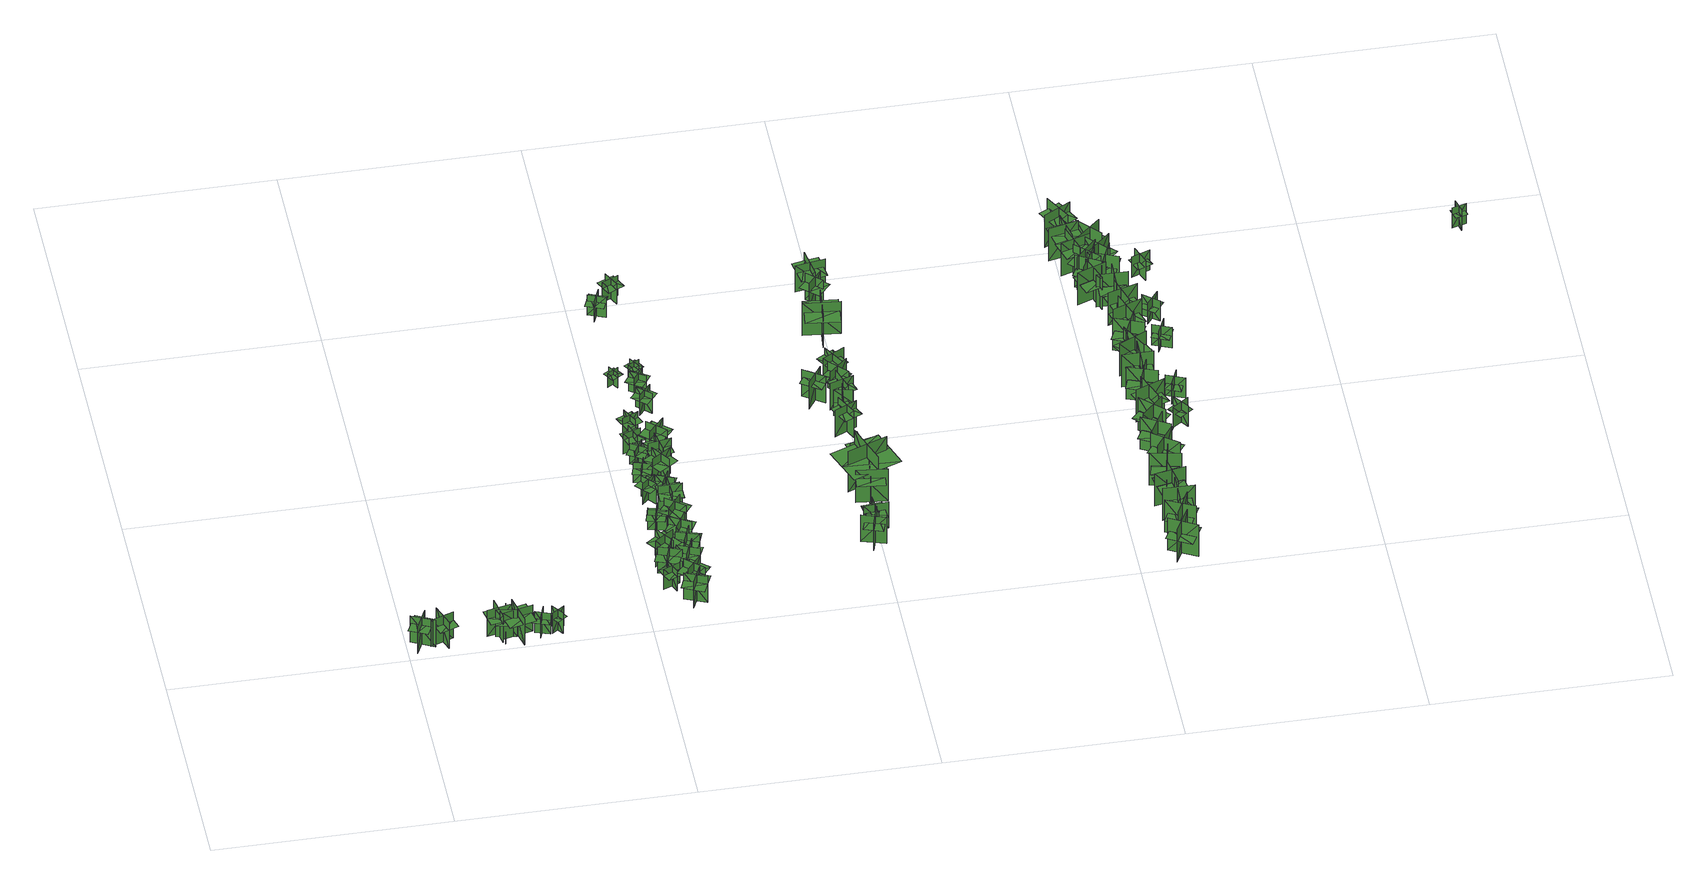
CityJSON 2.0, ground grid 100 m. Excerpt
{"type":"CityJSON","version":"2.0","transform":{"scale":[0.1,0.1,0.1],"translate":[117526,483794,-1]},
"CityObjects":{
"tree1":{"type":"SolitaryVegetationObject","geometry":[{"type":"MultiSurface","lod":"1","boundaries":[[[0,1,2]],[[0,2,3]],[[4,5,6]],[[4,6,7]],[[8,9,10]],[[8,10,11]],[[8,12,13]],[[8,13,9]]]}]},
"tree2":{"type":"SolitaryVegetationObject","geometry":[{"type":"MultiSurface","lod":"1","boundaries":[[[14,15,16]],[[14,16,17]],[[18,19,20]],[[18,20,21]],[[22,23,24]],[[22,24,25]],[[22,25,26]],[[22,26,27]]]}]},
"tree3":{"type":"SolitaryVegetationObject","geometry":[{"type":"MultiSurface","lod":"1","boundaries":[[[28,29,30]],[[28,30,31]],[[32,33,34]],[[32,34,35]],[[36,37,38]],[[36,38,39]],[[36,39,40]],[[36,40,41]]]}]},
"tree4":{"type":"SolitaryVegetationObject","geometry":[{"type":"MultiSurface","lod":"1","boundaries":[[[42,43,44]],[[42,44,45]],[[46,47,48]],[[46,48,49]],[[50,51,52]],[[50,52,53]],[[50,54,55]],[[50,55,51]]]}]},
"tree5":{"type":"SolitaryVegetationObject","geometry":[{"type":"MultiSurface","lod":"1","boundaries":[[[56,57,58]],[[56,58,59]],[[60,61,62]],[[60,62,63]],[[64,65,66]],[[64,66,67]],[[64,67,68]],[[64,68,69]]]}]},
"tree6":{"type":"SolitaryVegetationObject","geometry":[{"type":"MultiSurface","lod":"1","boundaries":[[[70,71,72]],[[70,72,73]],[[74,75,76]],[[74,76,77]],[[78,79,80]],[[78,80,81]],[[78,82,83]],[[78,83,79]]]}]},
"tree7":{"type":"SolitaryVegetationObject","geometry":[{"type":"MultiSurface","lod":"1","boundaries":[[[84,85,86]],[[84,86,87]],[[88,89,90]],[[88,90,91]],[[92,93,94]],[[92,94,95]],[[92,95,96]],[[92,96,97]]]}]},
"tree8":{"type":"SolitaryVegetationObject","geometry":[{"type":"MultiSurface","lod":"1","boundaries":[[[98,99,100]],[[98,100,101]],[[102,103,104]],[[102,104,105]],[[106,107,108]],[[106,108,109]],[[106,109,110]],[[106,110,111]]]}]},
"tree9":{"type":"SolitaryVegetationObject","geometry":[{"type":"MultiSurface","lod":"1","boundaries":[[[112,113,114]],[[112,114,115]],[[116,117,118]],[[116,118,119]],[[120,121,122]],[[120,122,123]],[[120,123,124]],[[120,124,125]]]}]},
"tree10":{"type":"SolitaryVegetationObject","geometry":[{"type":"MultiSurface","lod":"1","boundaries":[[[126,127,128]],[[126,128,129]],[[130,131,132]],[[130,132,133]],[[134,135,136]],[[134,136,137]],[[134,137,138]],[[134,138,139]]]}]},
"tree11":{"type":"SolitaryVegetationObject","geometry":[{"type":"MultiSurface","lod":"1","boundaries":[[[140,141,142]],[[140,142,143]],[[144,145,146]],[[144,146,147]],[[148,149,150]],[[148,150,151]],[[148,151,152]],[[148,152,153]]]}]},
"tree12":{"type":"SolitaryVegetationObject","geometry":[{"type":"MultiSurface","lod":"1","boundaries":[[[154,155,156]],[[154,156,157]],[[158,159,160]],[[158,160,161]],[[162,163,164]],[[162,164,165]],[[162,165,166]],[[162,166,167]]]}]},
"tree13":{"type":"SolitaryVegetationObject","geometry":[{"type":"MultiSurface","lod":"1","boundaries":[[[168,169,170]],[[168,170,171]],[[172,173,174]],[[172,174,175]],[[176,177,178]],[[176,178,179]],[[176,179,180]],[[176,180,181]]]}]},
"tree14":{"type":"SolitaryVegetationObject","geometry":[{"type":"MultiSurface","lod":"1","boundaries":[[[182,183,184]],[[182,184,185]],[[186,187,188]],[[186,188,189]],[[190,191,192]],[[190,192,193]],[[190,193,194]],[[190,194,195]]]}]},
"tree15":{"type":"SolitaryVegetationObject","geometry":[{"type":"MultiSurface","lod":"1","boundaries":[[[196,197,198]],[[196,198,199]],[[200,201,202]],[[200,202,203]],[[204,205,206]],[[204,206,207]],[[204,207,208]],[[204,208,209]]]}]},
"tree16":{"type":"SolitaryVegetationObject","geometry":[{"type":"MultiSurface","lod":"1","boundaries":[[[210,211,212]],[[210,212,213]],[[214,215,216]],[[214,216,217]],[[218,219,220]],[[218,220,221]],[[218,221,222]],[[218,222,223]]]}]},
"tree17":{"type":"SolitaryVegetationObject","geometry":[{"type":"MultiSurface","lod":"1","boundaries":[[[224,225,226]],[[224,226,227]],[[228,229,230]],[[228,230,231]],[[232,233,234]],[[232,234,235]],[[232,235,236]],[[232,236,237]]]}]},
"tree18":{"type":"SolitaryVegetationObject","geometry":[{"type":"MultiSurface","lod":"1","boundaries":[[[238,239,240]],[[238,240,241]],[[242,243,244]],[[242,244,245]],[[246,247,248]],[[246,248,249]],[[246,249,250]],[[246,250,251]]]}]},
"tree19":{"type":"SolitaryVegetationObject","geometry":[{"type":"MultiSurface","lod":"1","boundaries":[[[252,253,254]],[[252,254,255]],[[256,257,258]],[[256,258,259]],[[260,261,262]],[[260,262,263]],[[260,263,264]],[[260,264,265]]]}]},
"tree20":{"type":"SolitaryVegetationObject","geometry":[{"type":"MultiSurface","lod":"1","boundaries":[[[266,267,268]],[[266,268,269]],[[270,271,272]],[[270,272,273]],[[274,275,276]],[[274,276,277]],[[274,277,278]],[[274,278,279]]]}]},
"tree21":{"type":"SolitaryVegetationObject","geometry":[{"type":"MultiSurface","lod":"1","boundaries":[[[280,281,282]],[[280,282,283]],[[284,285,286]],[[284,286,287]],[[288,289,290]],[[288,290,291]],[[288,291,292]],[[288,292,293]]]}]},
"tree22":{"type":"SolitaryVegetationObject","geometry":[{"type":"MultiSurface","lod":"1","boundaries":[[[294,295,296]],[[294,296,297]],[[298,299,300]],[[298,300,301]],[[302,303,304]],[[302,304,305]],[[302,305,306]],[[302,306,307]]]}]},
"tree23":{"type":"SolitaryVegetationObject","geometry":[{"type":"MultiSurface","lod":"1","boundaries":[[[308,309,310]],[[308,310,311]],[[312,313,314]],[[312,314,315]],[[316,317,318]],[[316,318,319]],[[316,319,320]],[[316,320,321]]]}]},
"tree24":{"type":"SolitaryVegetationObject","geometry":[{"type":"MultiSurface","lod":"1","boundaries":[[[322,323,324]],[[322,324,325]],[[326,327,328]],[[326,328,329]],[[330,331,332]],[[330,332,333]],[[330,333,334]],[[330,334,335]]]}]},
"tree25":{"type":"SolitaryVegetationObject","geometry":[{"type":"MultiSurface","lod":"1","boundaries":[[[336,337,338]],[[336,338,339]],[[340,341,342]],[[340,342,343]],[[344,345,346]],[[344,346,347]],[[344,347,348]],[[344,348,349]]]}]},
"tree26":{"type":"SolitaryVegetationObject","geometry":[{"type":"MultiSurface","lod":"1","boundaries":[[[350,351,352]],[[350,352,353]],[[354,355,356]],[[354,356,357]],[[358,359,360]],[[358,360,361]],[[358,361,362]],[[358,362,363]]]}]},
"tree27":{"type":"SolitaryVegetationObject","geometry":[{"type":"MultiSurface","lod":"1","boundaries":[[[364,365,366]],[[364,366,367]],[[368,369,370]],[[368,370,371]],[[372,373,374]],[[372,374,375]],[[372,375,376]],[[372,376,377]]]}]},
"tree28":{"type":"SolitaryVegetationObject","geometry":[{"type":"MultiSurface","lod":"1","boundaries":[[[378,379,380]],[[378,380,381]],[[382,383,384]],[[382,384,385]],[[386,387,388]],[[386,388,389]],[[386,389,390]],[[386,390,391]]]}]},
"tree29":{"type":"SolitaryVegetationObject","geometry":[{"type":"MultiSurface","lod":"1","boundaries":[[[392,393,394]],[[392,394,395]],[[396,397,398]],[[396,398,399]],[[400,401,402]],[[400,402,403]],[[400,403,404]],[[400,404,405]]]}]},
"tree30":{"type":"SolitaryVegetationObject","geometry":[{"type":"MultiSurface","lod":"1","boundaries":[[[406,407,408]],[[406,408,409]],[[410,411,412]],[[410,412,413]],[[414,415,416]],[[414,416,417]],[[414,417,418]],[[414,418,419]]]}]},
"tree31":{"type":"SolitaryVegetationObject","geometry":[{"type":"MultiSurface","lod":"1","boundaries":[[[420,421,422]],[[420,422,423]],[[424,425,426]],[[424,426,427]],[[428,429,430]],[[428,430,431]],[[428,431,432]],[[428,432,433]]]}]},
"tree32":{"type":"SolitaryVegetationObject","geometry":[{"type":"MultiSurface","lod":"1","boundaries":[[[434,435,436]],[[434,436,437]],[[438,439,440]],[[438,440,441]],[[442,443,444]],[[442,444,445]],[[442,445,446]],[[442,446,447]]]}]},
"tree33":{"type":"SolitaryVegetationObject","geometry":[{"type":"MultiSurface","lod":"1","boundaries":[[[448,449,450]],[[448,450,451]],[[452,453,454]],[[452,454,455]],[[456,457,458]],[[456,458,459]],[[456,459,460]],[[456,460,461]]]}]},
"tree34":{"type":"SolitaryVegetationObject","geometry":[{"type":"MultiSurface","lod":"1","boundaries":[[[462,463,464]],[[462,464,465]],[[466,467,468]],[[466,468,469]],[[470,471,472]],[[470,472,473]],[[470,474,475]],[[470,475,471]]]}]},
"tree35":{"type":"SolitaryVegetationObject","geometry":[{"type":"MultiSurface","lod":"1","boundaries":[[[476,477,478]],[[476,478,479]],[[480,481,482]],[[480,482,483]],[[484,485,486]],[[484,486,487]],[[484,488,489]],[[484,489,485]]]}]},
"tree36":{"type":"SolitaryVegetationObject","geometry":[{"type":"MultiSurface","lod":"1","boundaries":[[[490,491,492]],[[490,492,493]],[[494,495,496]],[[494,496,497]],[[498,499,500]],[[498,500,501]],[[498,502,503]],[[498,503,499]]]}]},
"tree37":{"type":"SolitaryVegetationObject","geometry":[{"type":"MultiSurface","lod":"1","boundaries":[[[504,505,506]],[[504,506,507]],[[508,509,510]],[[508,510,511]],[[512,513,514]],[[512,514,515]],[[512,515,516]],[[512,516,517]]]}]},
"tree38":{"type":"SolitaryVegetationObject","geometry":[{"type":"MultiSurface","lod":"1","boundaries":[[[518,519,520]],[[518,520,521]],[[522,523,524]],[[522,524,525]],[[526,527,528]],[[526,528,529]],[[526,527,530]],[[526,530,531]]]}]},
"tree39":{"type":"SolitaryVegetationObject","geometry":[{"type":"MultiSurface","lod":"1","boundaries":[[[532,533,534]],[[532,534,535]],[[536,537,538]],[[536,538,539]],[[540,541,542]],[[540,542,543]],[[540,544,545]],[[540,545,541]]]}]},
"tree40":{"type":"SolitaryVegetationObject","geometry":[{"type":"MultiSurface","lod":"1","boundaries":[[[546,547,548]],[[546,548,549]],[[550,551,552]],[[550,552,553]],[[554,555,556]],[[554,556,557]],[[554,558,559]],[[554,559,555]]]}]},
"tree41":{"type":"SolitaryVegetationObject","geometry":[{"type":"MultiSurface","lod":"1","boundaries":[[[560,561,562]],[[560,562,563]],[[564,565,566]],[[564,566,567]],[[568,569,565]],[[568,565,564]],[[570,571,561]],[[570,561,560]],[[560,561,572]],[[560,572,573]],[[560,574,575]],[[560,575,561]]]}]},
"tree42":{"type":"SolitaryVegetationObject","geometry":[{"type":"MultiSurface","lod":"1","boundaries":[[[576,577,578]],[[576,578,579]],[[580,581,582]],[[580,582,583]],[[584,585,586]],[[584,586,587]],[[584,588,589]],[[584,589,585]]]}]},
"tree43":{"type":"SolitaryVegetationObject","geometry":[{"type":"MultiSurface","lod":"1","boundaries":[[[590,591,592]],[[590,592,593]],[[594,595,596]],[[594,596,597]],[[598,599,600]],[[598,600,601]],[[598,601,602]],[[598,602,603]]]}]},
"tree44":{"type":"SolitaryVegetationObject","geometry":[{"type":"MultiSurface","lod":"1","boundaries":[[[604,605,606]],[[604,606,607]],[[608,609,610]],[[608,610,611]],[[612,613,614]],[[612,614,615]],[[612,616,617]],[[612,617,613]]]}]},
"tree45":{"type":"SolitaryVegetationObject","geometry":[{"type":"MultiSurface","lod":"1","boundaries":[[[618,619,620]],[[618,620,621]],[[622,623,624]],[[622,624,625]],[[626,627,628]],[[626,628,629]],[[626,629,630]],[[626,630,631]]]}]},
"tree46":{"type":"SolitaryVegetationObject","geometry":[{"type":"MultiSurface","lod":"1","boundaries":[[[632,633,634]],[[632,634,635]],[[636,637,638]],[[636,638,639]],[[640,641,642]],[[640,642,643]],[[640,644,645]],[[640,645,641]]]}]},
"tree47":{"type":"SolitaryVegetationObject","geometry":[{"type":"MultiSurface","lod":"1","boundaries":[[[646,647,648]],[[646,648,649]],[[650,651,652]],[[650,652,653]],[[654,655,656]],[[654,656,657]],[[654,657,658]],[[654,658,659]]]}]},
"tree48":{"type":"SolitaryVegetationObject","geometry":[{"type":"MultiSurface","lod":"1","boundaries":[[[660,661,662]],[[660,662,663]],[[664,665,666]],[[664,666,667]],[[668,669,670]],[[668,670,671]],[[668,672,673]],[[668,673,669]]]}]},
"tree49":{"type":"SolitaryVegetationObject","geometry":[{"type":"MultiSurface","lod":"1","boundaries":[[[674,675,676]],[[674,676,677]],[[678,679,680]],[[678,680,681]],[[682,683,684]],[[682,684,685]],[[682,686,687]],[[682,687,683]]]}]},
"tree50":{"type":"SolitaryVegetationObject","geometry":[{"type":"MultiSurface","lod":"1","boundaries":[[[688,689,690]],[[688,690,691]],[[692,693,694]],[[692,694,695]],[[696,697,698]],[[696,698,699]],[[696,700,701]],[[696,701,697]]]}]},
"tree51":{"type":"SolitaryVegetationObject","geometry":[{"type":"MultiSurface","lod":"1","boundaries":[[[702,703,704]],[[702,704,705]],[[706,707,708]],[[706,708,709]],[[710,711,712]],[[710,712,713]],[[710,714,715]],[[710,715,711]]]}]},
"tree52":{"type":"SolitaryVegetationObject","geometry":[{"type":"MultiSurface","lod":"1","boundaries":[[[716,717,718]],[[716,718,719]],[[720,721,722]],[[720,722,723]],[[724,725,726]],[[724,726,727]],[[724,728,729]],[[724,729,725]]]}]},
"tree53":{"type":"SolitaryVegetationObject","geometry":[{"type":"MultiSurface","lod":"1","boundaries":[[[730,731,732]],[[730,732,733]],[[734,735,736]],[[734,736,737]],[[738,739,740]],[[738,740,741]],[[738,742,743]],[[738,743,739]]]}]},
"tree54":{"type":"SolitaryVegetationObject","geometry":[{"type":"MultiSurface","lod":"1","boundaries":[[[744,745,746]],[[744,746,747]],[[748,749,750]],[[748,750,751]],[[752,753,754]],[[752,754,755]],[[752,756,757]],[[752,757,753]]]}]},
"tree55":{"type":"SolitaryVegetationObject","geometry":[{"type":"MultiSurface","lod":"1","boundaries":[[[758,759,760]],[[758,760,761]],[[762,763,764]],[[762,764,765]],[[766,767,768]],[[766,768,769]],[[766,770,771]],[[766,771,767]]]}]},
"tree56":{"type":"SolitaryVegetationObject","geometry":[{"type":"MultiSurface","lod":"1","boundaries":[[[772,773,774]],[[772,774,775]],[[776,777,778]],[[776,778,779]],[[780,781,782]],[[780,782,783]],[[780,784,785]],[[780,785,781]]]}]},
"tree57":{"type":"SolitaryVegetationObject","geometry":[{"type":"MultiSurface","lod":"1","boundaries":[[[786,787,788]],[[786,788,789]],[[790,791,792]],[[790,792,793]],[[794,795,796]],[[794,796,797]],[[794,798,799]],[[794,799,795]]]}]},
"tree58":{"type":"SolitaryVegetationObject","geometry":[{"type":"MultiSurface","lod":"1","boundaries":[[[800,801,802]],[[800,802,803]],[[804,805,806]],[[804,806,807]],[[808,809,810]],[[808,810,811]],[[808,812,813]],[[808,813,809]]]}]},
"tree59":{"type":"SolitaryVegetationObject","geometry":[{"type":"MultiSurface","lod":"1","boundaries":[[[814,815,816]],[[814,816,817]],[[818,819,820]],[[818,820,821]],[[822,823,824]],[[822,824,825]],[[822,826,827]],[[822,827,823]]]}]},
"tree60":{"type":"SolitaryVegetationObject","geometry":[{"type":"MultiSurface","lod":"1","boundaries":[[[828,829,830]],[[828,830,831]],[[832,833,834]],[[832,834,835]],[[836,837,838]],[[836,838,839]],[[836,840,841]],[[836,841,837]]]}]},
"tree61":{"type":"SolitaryVegetationObject","geometry":[{"type":"MultiSurface","lod":"1","boundaries":[[[842,843,844]],[[842,844,845]],[[846,847,848]],[[846,848,849]],[[850,851,852]],[[850,852,853]],[[850,854,855]],[[850,855,851]]]}]},
"tree62":{"type":"SolitaryVegetationObject","geometry":[{"type":"MultiSurface","lod":"1","boundaries":[[[856,857,858]],[[856,858,859]],[[860,861,862]],[[860,862,863]],[[864,865,866]],[[864,866,867]],[[864,868,869]],[[864,869,865]]]}]},
"tree63":{"type":"SolitaryVegetationObject","geometry":[{"type":"MultiSurface","lod":"1","boundaries":[[[870,871,872]],[[870,872,873]],[[874,875,876]],[[874,876,877]],[[878,879,880]],[[878,880,881]],[[878,882,883]],[[878,883,879]]]}]},
"tree64":{"type":"SolitaryVegetationObject","geometry":[{"type":"MultiSurface","lod":"1","boundaries":[[[884,885,886]],[[884,886,887]],[[888,889,890]],[[888,890,891]],[[892,893,894]],[[892,894,895]],[[892,896,897]],[[892,897,893]]]}]},
"tree65":{"type":"SolitaryVegetationObject","geometry":[{"type":"MultiSurface","lod":"1","boundaries":[[[898,899,900]],[[898,900,901]],[[902,903,904]],[[902,904,905]],[[906,907,908]],[[906,908,909]],[[906,910,911]],[[906,911,907]]]}]},
"tree66":{"type":"SolitaryVegetationObject","geometry":[{"type":"MultiSurface","lod":"1","boundaries":[[[912,913,914]],[[912,914,915]],[[916,917,918]],[[916,918,919]],[[920,921,922]],[[920,922,923]],[[920,924,925]],[[920,925,921]]]}]},
"tree67":{"type":"SolitaryVegetationObject","geometry":[{"type":"MultiSurface","lod":"1","boundaries":[[[926,927,928]],[[926,928,929]],[[930,931,932]],[[930,932,933]],[[934,935,936]],[[934,936,937]],[[934,938,939]],[[934,939,935]]]}]},
"tree68":{"type":"SolitaryVegetationObject","geometry":[{"type":"MultiSurface","lod":"1","boundaries":[[[940,941,942]],[[940,942,943]],[[944,945,946]],[[944,946,947]],[[948,949,950]],[[948,950,951]],[[948,952,953]],[[948,953,949]]]}]},
"tree69":{"type":"SolitaryVegetationObject","geometry":[{"type":"MultiSurface","lod":"1","boundaries":[[[954,955,956]],[[954,956,957]],[[958,959,960]],[[958,960,961]],[[962,963,964]],[[962,964,965]],[[962,966,967]],[[962,967,963]]]}]},
"tree70":{"type":"SolitaryVegetationObject","geometry":[{"type":"MultiSurface","lod":"1","boundaries":[[[968,969,970]],[[968,970,971]],[[972,973,974]],[[972,974,975]],[[976,977,978]],[[976,978,979]],[[976,980,981]],[[976,981,977]]]}]},
"tree71":{"type":"SolitaryVegetationObject","geometry":[{"type":"MultiSurface","lod":"1","boundaries":[[[982,983,984]],[[982,984,985]],[[986,987,988]],[[986,988,989]],[[990,991,992]],[[990,992,993]],[[990,994,995]],[[990,995,991]]]}]},
"tree72":{"type":"SolitaryVegetationObject","geometry":[{"type":"MultiSurface","lod":"1","boundaries":[[[996,997,998]],[[996,998,999]],[[1000,1001,1002]],[[1000,1002,1003]],[[1004,1005,1006]],[[1004,1006,1007]],[[1004,1008,1009]],[[1004,1009,1005]]]}]},
"tree73":{"type":"SolitaryVegetationObject","geometry":[{"type":"MultiSurface","lod":"1","boundaries":[[[1010,1011,1012]],[[1010,1012,1013]],[[1014,1015,1016]],[[1014,1016,1017]],[[1018,1019,1020]],[[1018,1020,1021]],[[1018,1022,1023]],[[1018,1023,1019]]]}]},
"tree74":{"type":"SolitaryVegetationObject","geometry":[{"type":"MultiSurface","lod":"1","boundaries":[[[1024,1025,1026]],[[1024,1026,1027]],[[1028,1029,1030]],[[1028,1030,1031]],[[1032,1033,1034]],[[1032,1034,1035]],[[1032,1036,1037]],[[1032,1037,1033]]]}]},
"tree75":{"type":"SolitaryVegetationObject","geometry":[{"type":"MultiSurface","lod":"1","boundaries":[[[1038,1039,1040]],[[1038,1040,1041]],[[1042,1043,1044]],[[1042,1044,1045]],[[1046,1047,1048]],[[1046,1048,1049]],[[1046,1050,1051]],[[1046,1051,1047]]]}]},
"tree76":{"type":"SolitaryVegetationObject","geometry":[{"type":"MultiSurface","lod":"1","boundaries":[[[1052,1053,1054]],[[1052,1054,1055]],[[1056,1057,1058]],[[1056,1058,1059]],[[1060,1061,1062]],[[1060,1062,1063]],[[1060,1064,1065]],[[1060,1065,1061]]]}]},
"tree77":{"type":"SolitaryVegetationObject","geometry":[{"type":"MultiSurface","lod":"1","boundaries":[[[1066,1067,1068]],[[1066,1068,1069]],[[1070,1071,1072]],[[1070,1072,1073]],[[1074,1075,1076]],[[1074,1076,1077]],[[1074,1078,1079]],[[1074,1079,1075]]]}]},
"tree78":{"type":"SolitaryVegetationObject","geometry":[{"type":"MultiSurface","lod":"1","boundaries":[[[1080,1081,1082]],[[1080,1082,1083]],[[1084,1085,1086]],[[1084,1086,1087]],[[1088,1089,1090]],[[1088,1090,1091]],[[1088,1091,1092]],[[1088,1092,1093]]]}]}
},
"vertices":[
[37,39,2],[84,134,2],[84,134,143],[37,39,143],[116,66,2],[21,113,2],[21,113,143],[116,66,143],[41,47,106],[84,134,106],[46,153,106],[3,66,106],[78,28,106],[122,115,106],
[168,43,5],[132,141,5],[132,141,144],[168,43,144],[196,104,5],[196,104,144],[98,68,144],[98,68,5],[196,104,100],[181,145,100],[102,116,100],[117,75,100],[132,34,100],[211,63,100],
[369,143,6],[389,40,6],[389,40,146],[369,143,146],[332,87,6],[332,87,146],[435,107,146],[435,107,6],[332,87,102],[340,44,102],[422,60,102],[414,103,102],[406,146,102],[324,130,102],
[397,30,5],[412,115,5],[412,115,147],[397,30,147],[451,68,5],[366,83,5],[366,83,147],[451,68,147],[451,68,100],[366,83,100],[358,37,100],[443,22,100],[458,114,100],[374,129,100],
[471,11,4],[441,136,4],[441,136,144],[471,11,144],[518,90,4],[393,60,4],[393,60,144],[518,90,144],[513,89,105],[500,144,105],[385,116,105],[398,61,105],[411,6,105],[526,34,105],
[586,55,7],[524,77,7],[524,77,118],[586,55,118],[564,101,7],[542,38,7],[542,38,118],[564,101,118],[564,101,82],[542,38,82],[576,26,82],[599,89,82],[530,113,82],[508,50,82],
[594,55,9],[646,91,9],[646,91,117],[594,55,117],[636,48,9],[636,48,117],[599,99,117],[599,99,9],[634,49,82],[656,65,82],[627,106,82],[605,91,82],[584,75,82],[613,34,82],
[1136,224,6],[1106,296,6],[1106,296,114],[1136,224,114],[1156,272,6],[1084,242,6],[1084,242,114],[1156,272,114],[1156,272,83],[1140,308,83],[1069,277,83],[1084,242,83],[1100,206,83],[1171,237,83],
[1079,348,6],[1172,314,6],[1172,314,145],[1079,348,145],[1106,288,6],[1140,381,6],[1140,381,145],[1106,288,145],[1106,288,106],[1153,271,106],[1187,364,106],[1140,381,106],[1094,399,106],[1059,305,106],
[1146,375,8],[1088,456,8],[1088,456,147],[1146,375,147],[1157,440,8],[1077,382,8],[1077,382,147],[1157,440,147],[1157,440,108],[1128,481,108],[1047,422,108],[1077,382,108],[1106,342,108],[1187,400,108],
[1183,109,6],[1223,200,6],[1223,200,145],[1183,109,145],[1245,133,6],[1154,173,6],[1154,173,145],[1245,133,145],[1245,133,106],[1265,178,106],[1174,219,106],[1154,173,106],[1134,128,106],[1224,87,106],
[1169,255,6],[1245,191,6],[1245,191,145],[1169,255,145],[1174,189,6],[1238,265,6],[1238,265,145],[1174,189,145],[1174,189,106],[1212,157,106],[1276,233,106],[1238,265,106],[1200,297,106],[1136,221,106],
[1186,284,6],[1223,377,6],[1223,377,144],[1186,284,144],[1247,310,6],[1155,347,6],[1155,347,144],[1247,310,144],[1247,310,106],[1266,356,106],[1174,393,106],[1155,347,106],[1137,301,106],[1229,264,106],
[1086,619,5],[1161,599,5],[1161,599,113],[1086,619,113],[1112,574,5],[1132,649,5],[1132,649,113],[1112,574,113],[1112,574,83],[1149,564,83],[1169,639,83],[1132,649,83],[1094,659,83],[1074,584,83],
[1225,454,7],[1190,361,7],[1190,361,145],[1225,454,145],[1164,427,7],[1258,392,7],[1258,392,145],[1164,427,145],[1164,427,107],[1147,380,107],[1240,346,107],[1258,392,107],[1275,439,107],[1182,474,107],
[1241,478,4],[1155,528,4],[1155,528,142],[1241,478,142],[1224,543,4],[1175,456,4],[1175,456,142],[1224,543,142],[1224,543,103],[1181,567,103],[1132,481,103],[1175,456,103],[1218,431,103],[1268,518,103],
[1097,826,4],[1149,768,4],[1149,768,112],[1097,826,112],[1094,775,4],[1152,826,4],[1152,826,112],[1094,775,112],[1094,775,82],[1120,746,82],[1178,797,82],[1152,826,82],[1126,855,82],[1068,804,82],
[1224,648,6],[1163,569,6],[1163,569,145],[1224,648,145],[1158,640,6],[1237,579,6],[1237,579,145],[1158,640,145],[1158,640,106],[1128,600,106],[1207,540,106],[1237,579,106],[1267,619,106],[1188,679,106],
[1126,936,6],[1104,862,6],[1104,862,113],[1126,936,113],[1081,911,6],[1155,890,6],[1155,890,113],[1081,911,113],[1081,911,83],[1070,874,83],[1144,853,83],[1155,890,83],[1166,927,83],[1092,949,83],
[1191,761,7],[1195,661,7],[1195,661,145],[1191,761,145],[1146,712,7],[1245,716,7],[1245,716,145],[1146,712,145],[1146,712,107],[1147,663,107],[1247,666,107],[1245,716,107],[1243,766,107],[1144,762,107],
[1088,1028,5],[1154,989,5],[1154,989,113],[1088,1028,113],[1100,978,5],[1140,1045,5],[1140,1045,113],[1100,978,113],[1100,978,82],[1133,958,82],[1173,1025,82],[1140,1045,82],[1106,1065,82],[1067,998,82],
[1225,787,7],[1154,819,7],[1154,819,114],[1225,787,114],[1207,835,7],[1175,765,7],[1175,765,114],[1207,835,114],[1207,835,84],[1172,851,84],[1140,781,84],[1175,765,84],[1210,749,84],[1242,819,84],
[1146,1115,5],[1072,1091,5],[1072,1091,113],[1146,1115,113],[1101,1139,5],[1124,1065,5],[1124,1065,113],[1101,1139,113],[1101,1139,83],[1064,1127,83],[1087,1053,83],[1124,1065,83],[1161,1076,83],[1138,1150,83],
[1155,885,4],[1237,941,4],[1237,941,143],[1155,885,143],[1220,872,4],[1164,954,4],[1164,954,143],[1220,872,143],[1220,872,104],[1261,900,104],[1205,982,104],[1164,954,104],[1123,926,104],[1179,844,104],
[1086,1184,6],[1155,1217,6],[1155,1217,113],[1086,1184,113],[1134,1166,6],[1101,1236,6],[1101,1236,113],[1134,1166,113],[1134,1166,83],[1169,1183,83],[1136,1253,83],[1101,1236,83],[1066,1219,83],[1099,1150,83],
[1154,983,2],[1252,1001,2],[1252,1001,141],[1154,983,141],[1208,945,2],[1191,1043,2],[1191,1043,141],[1208,945,141],[1208,945,102],[1257,954,102],[1240,1052,102],[1191,1043,102],[1142,1034,102],[1159,936,102],
[1170,1117,3],[1245,1052,3],[1245,1052,142],[1170,1117,142],[1174,1051,3],[1240,1126,3],[1240,1126,142],[1174,1051,142],[1174,1051,103],[1212,1018,103],[1277,1093,103],[1240,1126,103],[1202,1159,103],[1137,1083,103],
[1130,1532,5],[1083,1503,5],[1083,1503,82],[1130,1532,82],[1094,1541,5],[1123,1494,5],[1123,1494,82],[1094,1541,82],[1094,1541,61],[1071,1527,61],[1099,1479,61],[1123,1494,61],[1147,1508,61],[1118,1555,61],
[1179,1312,6],[1231,1370,6],[1231,1370,113],[1179,1312,113],[1231,1315,6],[1173,1367,6],[1173,1367,113],[1231,1315,113],[1231,1315,83],[1257,1344,83],[1199,1395,83],[1173,1367,83],[1147,1338,83],[1205,1286,83],
[1176,1414,6],[1220,1478,6],[1220,1478,113],[1176,1414,113],[1227,1423,6],[1163,1467,6],[1163,1467,113],[1227,1423,113],[1227,1423,83],[1249,1455,83],[1185,1499,83],[1163,1467,83],[1141,1435,83],[1205,1392,83],
[1221,1561,9],[1173,1533,9],[1173,1533,86],[1221,1561,86],[1185,1571,9],[1213,1523,9],[1213,1523,86],[1185,1571,86],[1185,1571,64],[1161,1556,64],[1190,1509,64],[1213,1523,64],[1237,1537,64],[1209,1585,64],
[1081,1955,7],[1153,1925,7],[1153,1925,114],[1081,1955,114],[1101,1907,7],[1131,1979,7],[1131,1979,114],[1101,1907,114],[1101,1907,84],[1137,1892,84],[1166,1964,84],[1131,1979,84],[1095,1994,84],[1065,1922,84],
[1225,2053,5],[1155,2020,5],[1155,2020,113],[1225,2053,113],[1176,2071,5],[1210,2001,5],[1210,2001,113],[1176,2071,113],[1176,2071,83],[1141,2054,83],[1175,1984,83],[1210,2001,83],[1245,2018,83],[1211,2087,83],
[1993,432,5],[1961,330,5],[1961,330,146],[1993,432,146],[1919,392,5],[2020,361,5],[2020,361,146],[1919,392,146],[1990,423,110],[1961,330,110],[2001,318,110],[2030,411,110],[1950,436,110],[1921,343,110],
[1993,388,5],[1982,494,5],[1982,494,146],[1993,388,146],[2045,453,5],[1940,442,5],[1940,442,146],[2045,453,146],[1992,397,109],[1982,494,109],[1940,489,109],[1950,393,109],[2034,401,109],[2024,498,109],
[2072,616,5],[1943,631,5],[1943,631,177],[2072,616,177],[2008,696,5],[1993,567,5],[1993,567,177],[2008,696,177],[2061,618,133],[1943,631,133],[1937,580,133],[2055,567,133],[2067,669,133],[1949,682,133],
[2037,642,9],[2037,642,226],[1971,817,226],[1971,817,9],[1923,696,9],[1923,696,226],[2092,760,226],[2092,760,9],[1897,686,155],[1930,599,155],[2140,678,155],[2107,766,155],[2074,853,155],[1864,774,155],
[1956,833,6],[2059,855,6],[2059,855,147],[1956,833,147],[2016,794,6],[1994,898,6],[1994,898,147],[2016,794,147],[1956,830,100],[2060,852,100],[2048,904,100],[1945,881,100],[2069,810,100],[1965,788,100],
[1844,1311,7],[1932,1251,7],[1932,1251,148],[1844,1311,148],[1860,1228,7],[1920,1316,7],[1920,1316,148],[1860,1228,148],[1851,1306,112],[1932,1251,112],[1955,1285,112],[1875,1340,112],[1828,1271,112],[1908,1216,112],
[1959,1118,7],[2005,1023,7],[2005,1023,148],[1959,1118,148],[1932,1039,7],[2027,1085,7],[2027,1085,148],[1932,1039,148],[1962,1110,112],[2005,1023,112],[2043,1041,112],[2000,1129,112],[1925,1092,112],[1967,1004,112],
[2024,1150,80],[1949,1164,80],[1942,1125,80],[2017,1111,80],[1981,1119,80],[1995,1194,80],[1990,1195,150],[1976,1120,150],[1976,1120,10],[1990,1195,10],[2024,1153,10],[1949,1167,10],[1949,1164,150],[2024,1150,150],[2031,1188,80],[1956,1202,80],
[1978,1280,8],[2011,1179,8],[2011,1179,149],[1978,1280,149],[1941,1205,8],[2042,1239,8],[2042,1239,149],[1941,1205,149],[1981,1272,112],[2011,1179,112],[2051,1193,112],[2021,1285,112],[1941,1259,112],[1972,1166,112],
[1957,1340,9],[2029,1264,9],[2029,1264,149],[1957,1340,149],[1955,1273,9],[1955,1273,149],[2032,1345,149],[2032,1345,9],[1955,1273,105],[1985,1241,105],[2046,1298,105],[2016,1330,105],[1987,1362,105],[1926,1305,105],
[2013,1335,6],[1960,1427,6],[1960,1427,147],[2013,1335,147],[2035,1416,6],[1942,1363,6],[1942,1363,147],[2035,1416,147],[2009,1342,111],[1960,1427,111],[1924,1406,111],[1972,1322,111],[2045,1363,111],[1997,1448,111],
[1983,1586,9],[1998,1742,9],[1998,1742,180],[1983,1586,180],[2069,1658,9],[1912,1673,9],[1912,1673,180],[2069,1658,180],[2063,1659,132],[2069,1727,132],[1925,1741,132],[1919,1672,132],[1912,1604,132],[2056,1590,132],
[1965,1892,6],[2028,1834,6],[2028,1834,148],[1965,1892,148],[1968,1826,6],[2025,1889,6],[2025,1889,148],[1968,1826,148],[1968,1826,102],[2025,1889,102],[1991,1921,102],[1933,1858,102],[2003,1795,102],[2060,1858,102],
[2060,1968,4],[1933,1946,4],[1933,1946,144],[2060,1968,144],[1984,2020,4],[2006,1893,4],[2006,1893,144],[1984,2020,144],[1985,2015,105],[1930,2006,105],[1949,1889,105],[2005,1898,105],[2060,1908,105],[2041,2024,105],
[3126,103,19],[3242,41,19],[3242,41,190],[3126,103,190],[3150,24,19],[3150,24,190],[3213,141,190],[3213,141,19],[3136,104,124],[3237,49,124],[3263,97,124],[3161,151,124],[3109,55,124],[3211,0,124],
[3175,134,15],[3234,252,15],[3234,252,186],[3175,134,186],[3253,161,15],[3253,161,186],[3135,220,186],[3135,220,15],[3174,144,120],[3225,247,120],[3177,271,120],[3126,167,120],[3224,119,120],[3275,222,120],
[3199,346,17],[3198,213,17],[3198,213,188],[3199,346,188],[3140,287,17],[3140,287,188],[3273,286,188],[3273,286,17],[3204,337,123],[3204,222,123],[3257,222,123],[3258,337,123],[3148,337,123],[3148,222,123],
[3254,405,16],[3124,381,16],[3124,381,188],[3254,405,188],[3185,451,16],[3185,451,188],[3209,321,188],[3209,321,16],[3247,398,122],[3133,377,122],[3143,324,122],[3256,345,122],[3237,453,122],[3123,432,122],
[3254,486,15],[3124,513,15],[3124,513,187],[3254,486,187],[3208,555,15],[3208,555,187],[3181,425,187],[3181,425,15],[3244,482,121],[3132,506,121],[3120,454,121],[3233,430,121],[3256,537,121],[3143,561,121],
[3152,633,16],[3259,555,16],[3259,555,187],[3152,633,187],[3166,551,16],[3166,551,187],[3244,658,187],[3244,658,16],[3162,632,122],[3256,564,122],[3287,608,122],[3194,676,122],[3130,587,122],[3223,519,122],
[3245,673,16],[3129,737,16],[3129,737,187],[3245,673,187],[3222,753,16],[3222,753,187],[3158,637,187],[3158,637,16],[3235,673,121],[3134,728,121],[3108,681,121],[3210,626,121],[3262,722,121],[3161,777,121],
[3238,763,15],[3142,855,15],[3142,855,187],[3238,763,187],[3236,846,15],[3236,846,187],[3144,751,187],[3144,751,15],[3228,765,121],[3145,845,121],[3108,807,121],[3191,727,121],[3267,805,121],[3183,886,121],
[3175,979,17],[3224,856,17],[3224,856,188],[3175,979,188],[3143,902,17],[3143,902,188],[3266,952,188],[3266,952,17],[3183,973,122],[3226,866,122],[3276,886,122],[3233,993,122],[3131,952,122],[3174,845,122],
[3251,1003,17],[3127,1049,17],[3127,1049,188],[3251,1003,188],[3216,1078,17],[3216,1078,188],[3170,954,188],[3170,954,17],[3242,1001,123],[3133,1041,123],[3115,991,123],[3223,950,123],[3261,1053,123],[3153,1093,123],
[3197,1065,17],[3197,1197,17],[3197,1197,189],[3197,1065,189],[3255,1123,17],[3255,1123,189],[3123,1124,189],[3123,1124,17],[3191,1073,123],[3192,1189,123],[3138,1189,123],[3138,1073,123],[3247,1073,123],[3248,1188,123],
[3221,1172,17],[3162,1291,17],[3162,1291,188],[3221,1172,188],[3247,1251,17],[3247,1251,188],[3128,1192,188],[3128,1192,17],[3212,1177,122],[3161,1281,122],[3113,1257,122],[3164,1153,122],[3262,1202,122],[3211,1305,122],
[3344,838,16],[3295,907,16],[3295,907,125],[3344,838,125],[3352,890,16],[3352,890,125],[3283,842,125],[3283,842,16],[3338,841,83],[3296,901,83],[3268,881,83],[3310,821,83],[3367,861,83],[3324,921,83],
[3250,1302,16],[3128,1355,16],[3128,1355,188],[3250,1302,188],[3219,1379,16],[3219,1379,188],[3166,1258,188],[3166,1258,16],[3240,1301,122],[3134,1347,122],[3112,1298,122],[3218,1252,122],[3262,1352,122],[3156,1398,122],
[3161,1695,18],[3037,1649,18],[3037,1649,189],[3161,1695,189],[3086,1729,18],[3086,1729,189],[3131,1605,189],[3131,1605,18],[3155,1687,123],[3047,1647,123],[3065,1597,123],[3174,1636,123],[3136,1739,123],[3028,1699,123],
[3129,1877,17],[3005,1838,17],[3005,1838,190],[3129,1877,190],[3037,1924,17],[3076,1800,17],[3076,1800,190],[3037,1924,190],[3118,1874,145],[3005,1838,145],[3020,1789,145],[3134,1825,145],[3103,1923,145],[2989,1887,145],
[3045,1759,18],[3160,1695,18],[3160,1695,189],[3045,1759,189],[3068,1680,18],[3068,1680,189],[3132,1795,189],[3132,1795,18],[3055,1760,123],[3155,1704,123],[3182,1751,123],[3081,1807,123],[3028,1711,123],[3128,1655,123],
[2971,1936,17],[3098,1964,17],[3098,1964,190],[2971,1936,190],[3058,1882,17],[3030,2008,17],[3030,2008,190],[3058,1882,190],[2982,1938,145],[3098,1964,145],[3087,2014,145],[2971,1989,145],[2993,1888,145],[3109,1914,145],
[3174,1481,16],[3218,1356,16],[3218,1356,188],[3174,1481,188],[3139,1406,16],[3139,1406,188],[3264,1449,188],[3264,1449,16],[3182,1474,122],[3220,1365,122],[3271,1383,122],[3233,1492,122],[3129,1456,122],[3167,1347,122],
[3335,1064,16],[3304,986,16],[3304,986,125],[3335,1064,125],[3287,1043,16],[3287,1043,125],[3365,1011,125],[3365,1011,16],[3336,1058,83],[3309,990,83],[3340,977,83],[3368,1045,83],[3304,1071,83],[3276,1003,83],
[3051,1827,17],[3147,1736,17],[3147,1736,188],[3051,1827,188],[3054,1744,17],[3054,1744,188],[3144,1840,188],[3144,1840,17],[3060,1825,123],[3145,1746,123],[3182,1785,123],[3097,1864,123],[3022,1784,123],[3107,1705,123],
[2999,2120,17],[3061,2006,17],[3061,2006,189],[2999,2120,189],[2970,2021,17],[3084,2083,17],[3084,2083,189],[2970,2021,189],[3004,2110,144],[3061,2006,144],[3106,2030,144],[3049,2135,144],[2959,2086,144],[3016,1981,144],
[3175,1582,14],[3214,1456,14],[3214,1456,186],[3175,1582,186],[3137,1509,14],[3137,1509,186],[3263,1548,186],[3263,1548,14],[3182,1576,120],[3216,1466,120],[3268,1481,120],[3234,1592,120],[3129,1560,120],[3163,1449,120],
[3241,1623,15],[3109,1626,15],[3109,1626,187],[3241,1623,187],[3183,1682,15],[3183,1682,187],[3180,1550,187],[3180,1550,15],[3232,1618,121],[3117,1620,121],[3116,1566,121],[3231,1564,121],[3234,1673,121],[3118,1676,121],
[3144,1689,15],[3196,1811,15],[3196,1811,186],[3144,1689,186],[3221,1721,15],[3221,1721,186],[3099,1773,186],[3099,1773,15],[3142,1699,120],[3188,1805,120],[3138,1826,120],[3093,1720,120],[3193,1677,120],[3239,1783,120],
[3110,1781,12],[3206,1872,12],[3206,1872,183],[3110,1781,183],[3193,1779,12],[3193,1779,183],[3102,1875,183],[3102,1875,12],[3113,1790,118],[3196,1870,118],[3160,1909,118],[3076,1830,118],[3151,1750,118],[3235,1829,118],
[3178,1878,13],[3089,1976,13],[3089,1976,185],[3178,1878,185],[3181,1961,13],[3181,1961,185],[3083,1872,185],[3083,1872,13],[3168,1881,119],[3091,1966,119],[3051,1930,119],[3128,1845,119],[3210,1918,119],[3132,2004,119],
[3288,1356,17],[3366,1322,17],[3366,1322,126],[3288,1356,126],[3308,1307,17],[3308,1307,126],[3342,1384,126],[3342,1384,17],[3295,1357,84],[3362,1327,84],[3376,1359,84],[3308,1388,84],[3280,1324,84],[3348,1295,84],
[3296,1488,15],[3347,1554,15],[3347,1554,124],[3296,1488,124],[3348,1495,15],[3348,1495,124],[3281,1546,124],[3281,1546,15],[3296,1494,82],[3341,1552,82],[3314,1573,82],[3269,1515,82],[3324,1472,82],[3369,1530,82],
[3304,1828,15],[3335,1750,15],[3335,1750,124],[3304,1828,124],[3283,1780,15],[3283,1780,124],[3362,1811,124],[3362,1811,15],[3309,1825,82],[3336,1757,82],[3368,1769,82],[3341,1837,82],[3276,1811,82],[3303,1743,82],
[4609,1843,18],[4669,1860,18],[4669,1860,127],[4609,1843,127],[4645,1822,18],[4645,1822,127],[4628,1883,127],[4628,1883,18],[4644,1824,92],[4670,1831,92],[4657,1880,92],[4631,1873,92],[4606,1866,92],[4619,1817,92]
]}
